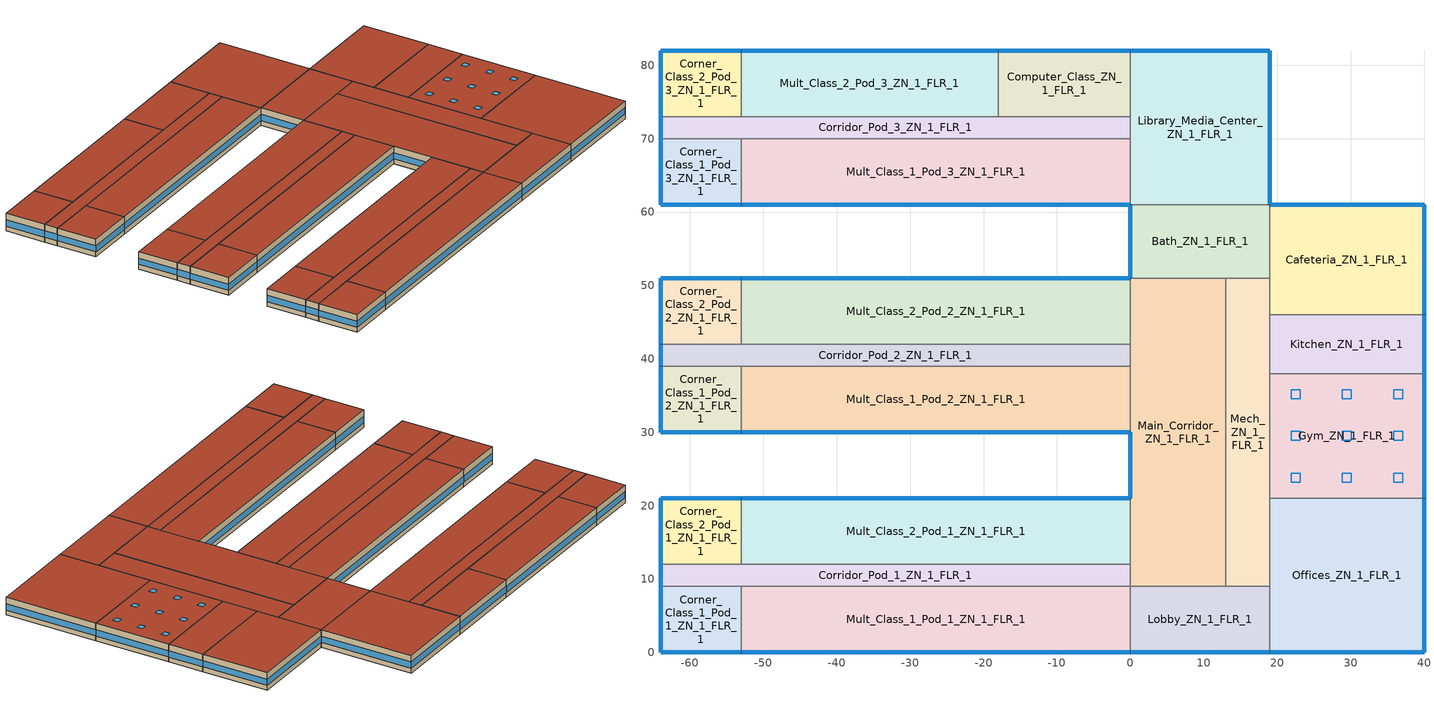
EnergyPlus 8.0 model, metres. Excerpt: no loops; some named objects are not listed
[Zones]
Corner_Class_1_Pod_1_ZN_1_FLR_1
 floor ground (ext_slab_6in_with_carpet): -64,9 -53,9 -53,0 -64,0 z0
 wall outside (nonres_ext_wall): -64,9 -64,0 -53,0 z0:4
 wall to Mult_Class_1_Pod_1_ZN_1_FLR_1 (int_wall): -53,0 -53,9 z0:4
 wall to Corridor_Pod_1_ZN_1_FLR_1 (int_wall): -53,9 -64,9 z0:4
 window (Window_U_0.52_SHGC_0.40): -63.95,0 -53.05,0 z1.1:2.51; -64,8.95 -64,0.05 z1.1:2.52
 roof outside (nonres_roof): -64,0 -53,0 -53,9 -64,9 z4
Mult_Class_1_Pod_1_ZN_1_FLR_1
 floor ground (ext_slab_6in_with_carpet): -53,9 0,9 0,0 -53,0 z0
 wall outside (nonres_ext_wall): -53,0 0,0 z0:4
 wall to Lobby_ZN_1_FLR_1 (int_wall): 0,0 0,9 z0:4
 wall to Corridor_Pod_1_ZN_1_FLR_1 (int_wall): 0,9 -53,9 z0:4
 window (Window_U_0.52_SHGC_0.40): -52.95,0 -0.05,0 z1.1:2.5
 roof outside (nonres_roof): -53,0 0,0 0,9 -53,9 z4
Corridor_Pod_1_ZN_1_FLR_1
 floor ground (ext_slab_6in_with_carpet): -64,12 0,12 0,9 -64,9 z0
 wall outside (nonres_ext_wall): -64,12 -64,9 z0:4
 wall to Main_Corridor_ZN_1_FLR_1 (int_wall): 0,9 0,12 z0:4
 wall to Mult_Class_2_Pod_1_ZN_1_FLR_1 (int_wall): 0,12 -53,12 z0:4
 wall to Corner_Class_2_Pod_1_ZN_1_FLR_1 (int_wall): -53,12 -64,12 z0:4
 window (Window_U_0.52_SHGC_0.40): -64,11.95 -64,9.05 z1.1:2.55
 roof outside (nonres_roof): -64,9 0,9 0,12 -64,12 z4
Corner_Class_2_Pod_1_ZN_1_FLR_1
 floor ground (ext_slab_6in_with_carpet): -64,21 -53,21 -53,12 -64,12 z0
 wall outside (nonres_ext_wall): -53,21 -64,21 -64,12 z0:4
 wall to Mult_Class_2_Pod_1_ZN_1_FLR_1 (int_wall): -53,12 -53,21 z0:4
 window (Window_U_0.52_SHGC_0.40): -53.05,21 -63.95,21 z1.1:2.51; -64,20.95 -64,12.05 z1.1:2.52
 roof outside (nonres_roof): -64,12 -53,12 -53,21 -64,21 z4
Mult_Class_2_Pod_1_ZN_1_FLR_1
 floor ground (ext_slab_6in_with_carpet): -53,21 0,21 0,12 -53,12 z0
 wall outside (nonres_ext_wall): 0,21 -53,21 z0:4
 wall to Main_Corridor_ZN_1_FLR_1 (int_wall): 0,12 0,21 z0:4
 window (Window_U_0.52_SHGC_0.40): -0.05,21 -52.95,21 z1.1:2.5
 roof outside (nonres_roof): -53,12 0,12 0,21 -53,21 z4
Corner_Class_1_Pod_2_ZN_1_FLR_1
 floor ground (ext_slab_6in_with_carpet): -64,39 -53,39 -53,30 -64,30 z0
 wall outside (nonres_ext_wall): -64,39 -64,30 -53,30 z0:4
 wall to Mult_Class_1_Pod_2_ZN_1_FLR_1 (int_wall): -53,30 -53,39 z0:4
 wall to Corridor_Pod_2_ZN_1_FLR_1 (int_wall): -53,39 -64,39 z0:4
 window (Window_U_0.52_SHGC_0.40): -63.95,30 -53.05,30 z1.1:2.51; -64,38.95 -64,30.05 z1.1:2.52
 roof outside (nonres_roof): -64,30 -53,30 -53,39 -64,39 z4
Mult_Class_1_Pod_2_ZN_1_FLR_1
 floor ground (ext_slab_6in_with_carpet): -53,39 0,39 0,30 -53,30 z0
 wall outside (nonres_ext_wall): -53,30 0,30 z0:4
 wall to Main_Corridor_ZN_1_FLR_1 (int_wall): 0,30 0,39 z0:4
 wall to Corridor_Pod_2_ZN_1_FLR_1 (int_wall): 0,39 -53,39 z0:4
 window (Window_U_0.52_SHGC_0.40): -52.95,30 -0.05,30 z1.1:2.5
 roof outside (nonres_roof): -53,30 0,30 0,39 -53,39 z4
Corridor_Pod_2_ZN_1_FLR_1
 floor ground (ext_slab_6in_with_carpet): -64,42 0,42 0,39 -64,39 z0
 wall outside (nonres_ext_wall): -64,42 -64,39 z0:4
 wall to Main_Corridor_ZN_1_FLR_1 (int_wall): 0,39 0,42 z0:4
 wall to Mult_Class_2_Pod_2_ZN_1_FLR_1 (int_wall): 0,42 -53,42 z0:4
 wall to Corner_Class_2_Pod_2_ZN_1_FLR_1 (int_wall): -53,42 -64,42 z0:4
 window (Window_U_0.52_SHGC_0.40): -64,41.95 -64,39.05 z1.1:2.55
 roof outside (nonres_roof): -64,39 0,39 0,42 -64,42 z4
Corner_Class_2_Pod_2_ZN_1_FLR_1
 floor ground (ext_slab_6in_with_carpet): -64,51 -53,51 -53,42 -64,42 z0
 wall outside (nonres_ext_wall): -53,51 -64,51 -64,42 z0:4
 wall to Mult_Class_2_Pod_2_ZN_1_FLR_1 (int_wall): -53,42 -53,51 z0:4
 window (Window_U_0.52_SHGC_0.40): -53.05,51 -63.95,51 z1.1:2.51; -64,50.95 -64,42.05 z1.1:2.52
 roof outside (nonres_roof): -64,42 -53,42 -53,51 -64,51 z4
Mult_Class_2_Pod_2_ZN_1_FLR_1
 floor ground (ext_slab_6in_with_carpet): -53,51 0,51 0,42 -53,42 z0
 wall outside (nonres_ext_wall): 0,51 -53,51 z0:4
 wall to Main_Corridor_ZN_1_FLR_1 (int_wall): 0,42 0,51 z0:4
 window (Window_U_0.52_SHGC_0.40): -0.05,51 -52.95,51 z1.1:2.5
 roof outside (nonres_roof): -53,42 0,42 0,51 -53,51 z4
Corner_Class_1_Pod_3_ZN_1_FLR_1
 floor ground (ext_slab_6in_with_carpet): -64,70 -53,70 -53,61 -64,61 z0
 wall outside (nonres_ext_wall): -64,70 -64,61 -53,61 z0:4
 wall to Mult_Class_1_Pod_3_ZN_1_FLR_1 (int_wall): -53,61 -53,70 z0:4
 wall to Corridor_Pod_3_ZN_1_FLR_1 (int_wall): -53,70 -64,70 z0:4
 window (Window_U_0.52_SHGC_0.40): -63.95,61 -53.05,61 z1.1:2.51; -64,69.95 -64,61.05 z1.1:2.52
 roof outside (nonres_roof): -64,61 -53,61 -53,70 -64,70 z4
Mult_Class_1_Pod_3_ZN_1_FLR_1
 floor ground (ext_slab_6in_with_carpet): -53,70 0,70 0,61 -53,61 z0
 wall outside (nonres_ext_wall): -53,61 0,61 z0:4
 wall to Library_Media_Center_ZN_1_FLR_1 (int_wall): 0,61 0,70 z0:4
 wall to Corridor_Pod_3_ZN_1_FLR_1 (int_wall): 0,70 -53,70 z0:4
 window (Window_U_0.52_SHGC_0.40): -52.95,61 -0.05,61 z1.1:2.5
 roof outside (nonres_roof): -53,61 0,61 0,70 -53,70 z4
Corridor_Pod_3_ZN_1_FLR_1
 floor ground (ext_slab_6in_with_carpet): -64,73 0,73 0,70 -64,70 z0
 wall outside (nonres_ext_wall): -64,73 -64,70 z0:4
 wall to Library_Media_Center_ZN_1_FLR_1 (int_wall): 0,70 0,73 z0:4
 wall to Computer_Class_ZN_1_FLR_1 (int_wall): 0,73 -18,73 z0:4
 wall to Mult_Class_2_Pod_3_ZN_1_FLR_1 (int_wall): -18,73 -53,73 z0:4
 wall to Corner_Class_2_Pod_3_ZN_1_FLR_1 (int_wall): -53,73 -64,73 z0:4
 window (Window_U_0.52_SHGC_0.40): -64,72.95 -64,70.05 z1.1:2.55
 roof outside (nonres_roof): -64,70 0,70 0,73 -64,73 z4
Corner_Class_2_Pod_3_ZN_1_FLR_1
 floor ground (ext_slab_6in_with_carpet): -64,82 -53,82 -53,73 -64,73 z0
 wall outside (nonres_ext_wall): -53,82 -64,82 -64,73 z0:4
 wall to Mult_Class_2_Pod_3_ZN_1_FLR_1 (int_wall): -53,73 -53,82 z0:4
 window (Window_U_0.52_SHGC_0.40): -53.05,82 -63.95,82 z1.1:2.51; -64,81.95 -64,73.05 z1.1:2.52
 roof outside (nonres_roof): -64,73 -53,73 -53,82 -64,82 z4
Mult_Class_2_Pod_3_ZN_1_FLR_1
 floor ground (ext_slab_6in_with_carpet): -53,82 -18,82 -18,73 -53,73 z0
 wall outside (nonres_ext_wall): -18,82 -53,82 z0:4
 wall to Computer_Class_ZN_1_FLR_1 (int_wall): -18,73 -18,82 z0:4
 window (Window_U_0.52_SHGC_0.40): -18.05,82 -52.95,82 z1.1:2.5
 roof outside (nonres_roof): -53,73 -18,73 -18,82 -53,82 z4
Computer_Class_ZN_1_FLR_1
 floor ground (ext_slab_6in_with_carpet): -18,82 0,82 0,73 -18,73 z0
 wall outside (nonres_ext_wall): 0,82 -18,82 z0:4
 wall to Library_Media_Center_ZN_1_FLR_1 (int_wall): 0,73 0,82 z0:4
 window (Window_U_0.52_SHGC_0.40): -0.05,82 -17.95,82 z1.1:2.51
 roof outside (nonres_roof): -18,73 0,73 0,82 -18,82 z4
Main_Corridor_ZN_1_FLR_1
 floor ground (ext_slab_6in_with_carpet): 0,51 13,51 13,9 0,9 z0
 wall outside (nonres_ext_wall): 0,30 0,21 z0:4
 wall to Lobby_ZN_1_FLR_1 (int_wall): 0,9 13,9 z0:4
 wall to Mech_ZN_1_FLR_1 (int_wall): 13,9 13,51 z0:4
 wall to Bath_ZN_1_FLR_1 (int_wall): 13,51 0,51 z0:4
 window (Window_U_0.52_SHGC_0.40): 0,29.95 0,21.05 z1.1:2.52
 roof outside (nonres_roof): 0,9 13,9 13,51 0,51 z4
Lobby_ZN_1_FLR_1
 floor ground (ext_slab_6in_with_carpet): 0,9 19,9 19,0 0,0 z0
 wall outside (nonres_ext_wall): 0,0 19,0 z0:4
 wall to Offices_ZN_1_FLR_1 (int_wall): 19,0 19,9 z0:4
 wall to Mech_ZN_1_FLR_1 (int_wall): 19,9 13,9 z0:4
 window (Window_U_0.52_SHGC_0.40): 0.05,0 18.95,0 z1.1:2.51
 roof outside (nonres_roof): 0,0 19,0 19,9 0,9 z4
Mech_ZN_1_FLR_1
 floor ground (ext_slab_6in_with_carpet): 13,51 19,51 19,9 13,9 z0
 wall to Offices_ZN_1_FLR_1 (int_wall): 19,9 19,21 z0:4
 wall to Gym_ZN_1_FLR_1 (int_wall): 19,21 19,38 z0:4
 wall to Kitchen_ZN_1_FLR_1 (int_wall): 19,38 19,46 z0:4
 wall to Cafeteria_ZN_1_FLR_1 (int_wall): 19,46 19,51 z0:4
 wall to Bath_ZN_1_FLR_1 (int_wall): 19,51 13,51 z0:4
 roof outside (nonres_roof): 13,9 19,9 19,51 13,51 z4
Bath_ZN_1_FLR_1
 floor ground (ext_slab_6in_with_carpet): 0,61 19,61 19,51 0,51 z0
 wall outside (nonres_ext_wall): 0,61 0,51 z0:4
 wall to Cafeteria_ZN_1_FLR_1 (int_wall): 19,51 19,61 z0:4
 wall to Library_Media_Center_ZN_1_FLR_1 (int_wall): 19,61 0,61 z0:4
 window (Window_U_0.52_SHGC_0.40): 0,60.95 0,51.05 z1.1:2.51
 roof outside (nonres_roof): 0,51 19,51 19,61 0,61 z4
Offices_ZN_1_FLR_1
 floor ground (ext_slab_6in_with_carpet): 19,21 40,21 40,0 19,0 z0
 wall outside (nonres_ext_wall): 19,0 40,0 40,21 z0:4
 wall to Gym_ZN_1_FLR_1 (int_wall): 40,21 19,21 z0:4
 window (Window_U_0.52_SHGC_0.40): 19.05,0 39.95,0 / 40,0.05 40,20.95 z1.1:2.51
 roof outside (nonres_roof): 19,0 40,0 40,21 19,21 z4
Gym_ZN_1_FLR_1
 floor ground (ext_slab_6in_with_carpet): 19,38 40,38 40,21 19,21 z0
 wall outside (nonres_ext_wall): 40,21 40,38 z0:4
 wall to Kitchen_ZN_1_FLR_1 (int_wall): 40,38 19,38 z0:4
 window (Window_U_0.52_SHGC_0.40): 40,21.05 40,37.95 z1.1:2.51
 roof outside (nonres_roof): 19,21 40,21 40,38 19,38 z4
 skylight (Window_U_1.17_SHGC_0.49): 21.89,23.22 23.11,23.22 23.11,24.44 21.89,24.44 z4; 28.89,23.22 30.11,23.22 30.11,24.44 28.89,24.44 z4; 35.89,23.22 37.11,23.22 37.11,24.44 35.89,24.44 z4; 21.89,28.89 23.11,28.89 23.11,30.11 21.89,30.11 z4; 28.89,28.89 30.11,28.89 30.11,30.11 28.89,30.11 z4; 35.89,28.89 37.11,28.89 37.11,30.11 35.89,30.11 z4; 21.89,34.56 23.11,34.56 23.11,35.78 21.89,35.78 z4; 28.89,34.56 30.11,34.56 30.11,35.78 28.89,35.78 z4; 35.89,34.56 37.11,34.56 37.11,35.78 35.89,35.78 z4
Kitchen_ZN_1_FLR_1
 floor ground (ext_slab_6in_with_carpet): 19,46 40,46 40,38 19,38 z0
 wall outside (nonres_ext_wall): 40,38 40,46 z0:4
 wall to Cafeteria_ZN_1_FLR_1 (int_wall): 40,46 19,46 z0:4
 window (Window_U_0.52_SHGC_0.40): 40,38.05 40,45.95 z1.1:2.52
 roof outside (nonres_roof): 19,38 40,38 40,46 19,46 z4
Cafeteria_ZN_1_FLR_1
 floor ground (ext_slab_6in_with_carpet): 19,61 40,61 40,46 19,46 z0
 wall outside (nonres_ext_wall): 40,46 40,61 19,61 z0:4
 window (Window_U_0.52_SHGC_0.40): 40,46.05 40,60.95 / 39.95,61 19.05,61 z1.1:2.51
 roof outside (nonres_roof): 19,46 40,46 40,61 19,61 z4
Library_Media_Center_ZN_1_FLR_1
 floor ground (ext_slab_6in_with_carpet): 0,82 19,82 19,61 0,61 z0
 wall outside (nonres_ext_wall): 19,61 19,82 0,82 z0:4
 window (Window_U_0.52_SHGC_0.40): 19,61.05 19,81.95 / 18.95,82 0.05,82 z1.1:2.51
 roof outside (nonres_roof): 0,61 19,61 19,82 0,82 z4
[Building]
Primary School: North Axis=0; Terrain=City; Loads Convergence Tolerance Value=0.04; Temperature Convergence Tolerance Value=0.2; Solar Distribution=FullInteriorAndExterior; Maximum Number of Warmup Days=25; Minimum Number of Warmup Days=6
[Site:Location]
Salem Mcnary Field_OR_USA Design_Conditions: Latitude=44.9; Longitude=-123; Time Zone=-8; Elevation=60
[SizingPeriod:DesignDay] Day of Month=21; DryBulb Temperature Range Modifier Type=DefaultMultipliers; Humidity Condition Type=Wetbulb; Barometric Pressure=100606; Wind Direction=0; Rain Indicator=No; Snow Indicator=No; Daylight Saving Time Indicator=No
Name | Month | Day Type | Maximum DryBulb Temperature | Daily DryBulb Temperature Range | Wetbulb or DewPoint at Maximum DryBulb | Wind Speed | Solar Model Indicator | Sky Clearness | ASHRAE Clear Sky Optical Depth for Beam Irradiance taub | ASHRAE Clear Sky Optical Depth for Diffuse Irradiance taud
Salem Mcnary Field Ann Htg 99.6% Condns DB | 12 | WinterDesignDay | -5.6 | 0 | -5.6 | 2.1 | ASHRAEClearSky | 0
Salem Mcnary Field Ann Clg .4% Condns DB=>MWB | 8 | SummerDesignDay | 33.3 | 15.4 | 19.4 | 4.3 | ASHRAETau |  | 0.355 | 2.578
[Site:GroundTemperature:BuildingSurface]
20.51, 20.51, 20.53, 20.57, 20.65, 22.9, 23.27, 23.36, 23.36, 21.07, 20.71, 20.6
[Site:WaterMainsTemperature]
Calculation Method=CORRELATION; Annual Average Outdoor Air Temperature=10.88; Maximum Difference In Monthly Average Outdoor Air Temperatures=13.46
[Material]
Name | Roughness | Thickness | Conductivity | Density | Specific Heat | Thermal Absorptance | Solar Absorptance | Visible Absorptance
Std Wood 6inch | MediumSmooth | 0.15 | 0.12 | 540 | 1210 | 0.9 | 0.7 | 0.7
F07 25mm stucco | Smooth | 0.0254 | 0.72 | 1856 | 840 | 0.9 | 0.7 | 0.7
F08 Metal surface | Smooth | 0.0008 | 45.28 | 7824 | 500
F13 Built-up roofing | Rough | 0.0095 | 0.16 | 1120 | 1460 | 0.9 | 0.77
G01 13mm gypsum board | Smooth | 0.0127 | 0.16 | 800 | 1090 | 0.9 | 0.7 | 0.5
G01 16mm gypsum board | MediumSmooth | 0.0159 | 0.16 | 800 | 1090
150mm Normalweight concrete floor | MediumRough | 0.1524 | 2.31 | 2322 | 832
[Material:NoMass] Thermal Absorptance=0.9; Solar Absorptance=0.7
Name | Roughness | Thermal Resistance | Visible Absorptance
CP02 CARPET PAD | VeryRough | 0.21648 | 0.8
Nonres_Roof_Insulation | MediumSmooth | 3.4722 | 0.7
Nonres_Exterior_Wall_Insulation | MediumSmooth | 2.368 | 0.7
[WindowMaterial:Glazing] Optical Data Type=SpectralAverage; Thickness=0.006; Infrared Transmittance at Normal Incidence=0; Front Side Infrared Hemispherical Emissivity=0.84; Conductivity=0.9
Name | Solar Transmittance at Normal Incidence | Front Side Solar Reflectance at Normal Incidence | Back Side Solar Reflectance at Normal Incidence | Visible Transmittance at Normal Incidence | Front Side Visible Reflectance at Normal Incidence | Back Side Visible Reflectance at Normal Incidence | Back Side Infrared Hemispherical Emissivity
CLEAR 6MM | 0.775 | 0.071 | 0.071 | 0.881 | 0.08 | 0.08 | 0.84
REF D CLEAR 6MM | 0.429 | 0.308 | 0.379 | 0.334 | 0.453 | 0.505 | 0.82
[WindowMaterial:Gas]
AIR 13MM: Gas Type=Air; Thickness=0.0127
[Construction]
InteriorFurnishings: Std Wood 6inch
int_wall: G01 13mm gypsum board, G01 13mm gypsum board
ext_slab_6in_with_carpet: 150mm Normalweight concrete floor, CP02 CARPET PAD
nonres_roof: F13 Built-up roofing, Nonres_Roof_Insulation, F08 Metal surface
nonres_ext_wall: F07 25mm stucco, G01 16mm gypsum board, Nonres_Exterior_Wall_Insulation, G01 16mm gypsum board
Window_U_0.52_SHGC_0.40: REF D CLEAR 6MM, AIR 13MM, CLEAR 6MM
Window_U_1.17_SHGC_0.49: REF D CLEAR 6MM
[Zone] Type=1; Multiplier=1; Ceiling Height=4; Floor Area=autocalculate; Part of Total Floor Area=Yes
Name | Volume
Corner_Class_1_Pod_1_ZN_1_FLR_1; Corner_Class_2_Pod_1_ZN_1_FLR_1; Corner_Class_1_Pod_2_ZN_1_FLR_1; Corner_Class_2_Pod_2_ZN_1_FLR_1; Corner_Class_1_Pod_3_ZN_1_FLR_1; Corner_Class_2_Pod_3_ZN_1_FLR_1 | 396
Mult_Class_1_Pod_1_ZN_1_FLR_1; Mult_Class_2_Pod_1_ZN_1_FLR_1; Mult_Class_1_Pod_2_ZN_1_FLR_1; Mult_Class_2_Pod_2_ZN_1_FLR_1; Mult_Class_1_Pod_3_ZN_1_FLR_1 | 1908
Corridor_Pod_1_ZN_1_FLR_1; Corridor_Pod_2_ZN_1_FLR_1; Corridor_Pod_3_ZN_1_FLR_1 | 768
Mult_Class_2_Pod_3_ZN_1_FLR_1; Cafeteria_ZN_1_FLR_1 | 1260
Computer_Class_ZN_1_FLR_1 | 648
Main_Corridor_ZN_1_FLR_1 | 2184
Lobby_ZN_1_FLR_1 | 684
Mech_ZN_1_FLR_1 | 1008
Bath_ZN_1_FLR_1 | 760
Offices_ZN_1_FLR_1 | 1764
Gym_ZN_1_FLR_1 | 1428
Kitchen_ZN_1_FLR_1 | 672
Library_Media_Center_ZN_1_FLR_1 | 1596
[InternalMass] Construction=InteriorFurnishings
Name | Zone | Surface Area
Corner_Class_1_Pod_1_ZN_1_FLR_1_InternalMass_1 | Corner_Class_1_Pod_1_ZN_1_FLR_1 | 198
Mult_Class_1_Pod_1_ZN_1_FLR_1_InternalMass_1 | Mult_Class_1_Pod_1_ZN_1_FLR_1 | 954
Corridor_Pod_1_ZN_1_FLR_1_InternalMass_1 | Corridor_Pod_1_ZN_1_FLR_1 | 384
Corner_Class_2_Pod_1_ZN_1_FLR_1_InternalMass_1 | Corner_Class_2_Pod_1_ZN_1_FLR_1 | 198
Mult_Class_2_Pod_1_ZN_1_FLR_1_InternalMass_1 | Mult_Class_2_Pod_1_ZN_1_FLR_1 | 954
Corner_Class_1_Pod_2_ZN_1_FLR_1_InternalMass_1 | Corner_Class_1_Pod_2_ZN_1_FLR_1 | 198
Mult_Class_1_Pod_2_ZN_1_FLR_1_InternalMass_1 | Mult_Class_1_Pod_2_ZN_1_FLR_1 | 954
Corridor_Pod_2_ZN_1_FLR_1_InternalMass_1 | Corridor_Pod_2_ZN_1_FLR_1 | 384
Corner_Class_2_Pod_2_ZN_1_FLR_1_InternalMass_1 | Corner_Class_2_Pod_2_ZN_1_FLR_1 | 198
Mult_Class_2_Pod_2_ZN_1_FLR_1_InternalMass_1 | Mult_Class_2_Pod_2_ZN_1_FLR_1 | 954
Corner_Class_1_Pod_3_ZN_1_FLR_1_InternalMass_1 | Corner_Class_1_Pod_3_ZN_1_FLR_1 | 198
Mult_Class_1_Pod_3_ZN_1_FLR_1_InternalMass_1 | Mult_Class_1_Pod_3_ZN_1_FLR_1 | 954
Corridor_Pod_3_ZN_1_FLR_1_InternalMass_1 | Corridor_Pod_3_ZN_1_FLR_1 | 384
Corner_Class_2_Pod_3_ZN_1_FLR_1_InternalMass_1 | Corner_Class_2_Pod_3_ZN_1_FLR_1 | 198
Mult_Class_2_Pod_3_ZN_1_FLR_1_InternalMass_1 | Mult_Class_2_Pod_3_ZN_1_FLR_1 | 630
Computer_Class_ZN_1_FLR_1_InternalMass_1 | Computer_Class_ZN_1_FLR_1 | 324
Main_Corridor_ZN_1_FLR_1_InternalMass_1 | Main_Corridor_ZN_1_FLR_1 | 1092
Lobby_ZN_1_FLR_1_InternalMass_1 | Lobby_ZN_1_FLR_1 | 342
Mech_ZN_1_FLR_1_InternalMass_1 | Mech_ZN_1_FLR_1 | 504
Bath_ZN_1_FLR_1_InternalMass_1 | Bath_ZN_1_FLR_1 | 380
Offices_ZN_1_FLR_1_InternalMass_1 | Offices_ZN_1_FLR_1 | 882
Gym_ZN_1_FLR_1_InternalMass_1 | Gym_ZN_1_FLR_1 | 714
Kitchen_ZN_1_FLR_1_InternalMass_1 | Kitchen_ZN_1_FLR_1 | 336
Cafeteria_ZN_1_FLR_1_InternalMass_1 | Cafeteria_ZN_1_FLR_1 | 630
Library_Media_Center_ZN_1_FLR_1_InternalMass_1 | Library_Media_Center_ZN_1_FLR_1 | 798
[People] Fraction Radiant=0.3; Sensible Heat Fraction=AUTOCALCULATE; Activity Level Schedule=ACTIVITY_SCH; Enable ASHRAE 55 Comfort Warnings=No; Mean Radiant Temperature Calculation Type=ZoneAveraged; Work Efficiency Schedule=WORK_EFF_SCH; Clothing Insulation Calculation Method=CLOTHING_SCH; Clothing Insulation Calculation Method Schedule=AIR_VELO_SCH; Clothing Insulation Schedule=FANGER
Name | Zone or ZoneList | Number of People Schedule | Number of People Calculation Method | Zone Floor Area per Person | Number of People
Corner_Class_1_Pod_1_ZN_1_FLR_1 | Corner_Class_1_Pod_1_ZN_1_FLR_1 | BLDG_OCC_SCH | Area/Person | 3.716
Mult_Class_1_Pod_1_ZN_1_FLR_1 | Mult_Class_1_Pod_1_ZN_1_FLR_1 | BLDG_OCC_SCH | Area/Person | 3.716
Corridor_Pod_1_ZN_1_FLR_1 | Corridor_Pod_1_ZN_1_FLR_1 | BLDG_OCC_SCH | People |  | 0
Corner_Class_2_Pod_1_ZN_1_FLR_1 | Corner_Class_2_Pod_1_ZN_1_FLR_1 | BLDG_OCC_SCH | Area/Person | 3.716
Mult_Class_2_Pod_1_ZN_1_FLR_1 | Mult_Class_2_Pod_1_ZN_1_FLR_1 | BLDG_OCC_SCH | Area/Person | 3.716
Corner_Class_1_Pod_2_ZN_1_FLR_1 | Corner_Class_1_Pod_2_ZN_1_FLR_1 | BLDG_OCC_SCH | Area/Person | 3.716
Mult_Class_1_Pod_2_ZN_1_FLR_1 | Mult_Class_1_Pod_2_ZN_1_FLR_1 | BLDG_OCC_SCH | Area/Person | 3.716
Corridor_Pod_2_ZN_1_FLR_1 | Corridor_Pod_2_ZN_1_FLR_1 | BLDG_OCC_SCH | People |  | 0
Corner_Class_2_Pod_2_ZN_1_FLR_1 | Corner_Class_2_Pod_2_ZN_1_FLR_1 | BLDG_OCC_SCH | Area/Person | 3.716
Mult_Class_2_Pod_2_ZN_1_FLR_1 | Mult_Class_2_Pod_2_ZN_1_FLR_1 | BLDG_OCC_SCH | Area/Person | 3.716
Corner_Class_1_Pod_3_ZN_1_FLR_1 | Corner_Class_1_Pod_3_ZN_1_FLR_1 | BLDG_OCC_SCH | Area/Person | 3.716
Mult_Class_1_Pod_3_ZN_1_FLR_1 | Mult_Class_1_Pod_3_ZN_1_FLR_1 | BLDG_OCC_SCH | Area/Person | 3.716
Corridor_Pod_3_ZN_1_FLR_1 | Corridor_Pod_3_ZN_1_FLR_1 | BLDG_OCC_SCH | People |  | 0
Corner_Class_2_Pod_3_ZN_1_FLR_1 | Corner_Class_2_Pod_3_ZN_1_FLR_1 | BLDG_OCC_SCH | Area/Person | 3.716
Mult_Class_2_Pod_3_ZN_1_FLR_1 | Mult_Class_2_Pod_3_ZN_1_FLR_1 | BLDG_OCC_SCH | Area/Person | 3.716
Computer_Class_ZN_1_FLR_1 | Computer_Class_ZN_1_FLR_1 | BLDG_OCC_SCH_Extend | Area/Person | 3.716
Mech_ZN_1_FLR_1 | Mech_ZN_1_FLR_1 | BLDG_OCC_SCH | People |  | 0
Bath_ZN_1_FLR_1 | Bath_ZN_1_FLR_1 | BLDG_OCC_SCH | People |  | 0
Offices_ZN_1_FLR_1 | Offices_ZN_1_FLR_1 | BLDG_OCC_SCH_Offices | Area/Person | 18.579
Gym_ZN_1_FLR_1 | Gym_ZN_1_FLR_1 | BLDG_OCC_SCH_Gym | Area/Person | 3.096
Kitchen_ZN_1_FLR_1 | Kitchen_ZN_1_FLR_1 | BLDG_OCC_SCH | People |  | 27
Cafeteria_ZN_1_FLR_1 | Cafeteria_ZN_1_FLR_1 | BLDG_OCC_SCH_Cafeteria | Area/Person | 0.929
Library_Media_Center_ZN_1_FLR_1 | Library_Media_Center_ZN_1_FLR_1 | BLDG_OCC_SCH | Area/Person | 9.289
[Lights] Design Level Calculation Method=Watts/Area; Return Air Fraction=0; Fraction Radiant=0.37; Fraction Visible=0.2; Fraction Replaceable=1; EndUse Subcategory=General; Return Air Fraction Calculated from Plenum Temperature=No
Name | Zone or ZoneList | Schedule | Watts per Zone Floor Area
Corner_Class_1_Pod_1_ZN_1_FLR_1_Lights | Corner_Class_1_Pod_1_ZN_1_FLR_1 | BLDG_LIGHT_CLASSROOM_SCH | 15.0695
Mult_Class_1_Pod_1_ZN_1_FLR_1_Lights | Mult_Class_1_Pod_1_ZN_1_FLR_1 | BLDG_LIGHT_CLASSROOM_SCH | 15.0695
Corridor_Pod_1_ZN_1_FLR_1_Lights | Corridor_Pod_1_ZN_1_FLR_1 | BLDG_LIGHT_CORRIDOR_SCH | 5.38196
Corner_Class_2_Pod_1_ZN_1_FLR_1_Lights | Corner_Class_2_Pod_1_ZN_1_FLR_1 | BLDG_LIGHT_CLASSROOM_SCH | 15.0695
Mult_Class_2_Pod_1_ZN_1_FLR_1_Lights | Mult_Class_2_Pod_1_ZN_1_FLR_1 | BLDG_LIGHT_CLASSROOM_SCH | 15.0695
Corner_Class_1_Pod_2_ZN_1_FLR_1_Lights | Corner_Class_1_Pod_2_ZN_1_FLR_1 | BLDG_LIGHT_CLASSROOM_SCH | 15.0695
Mult_Class_1_Pod_2_ZN_1_FLR_1_Lights | Mult_Class_1_Pod_2_ZN_1_FLR_1 | BLDG_LIGHT_CLASSROOM_SCH | 15.0695
Corridor_Pod_2_ZN_1_FLR_1_Lights | Corridor_Pod_2_ZN_1_FLR_1 | BLDG_LIGHT_CORRIDOR_SCH | 5.38196
Corner_Class_2_Pod_2_ZN_1_FLR_1_Lights | Corner_Class_2_Pod_2_ZN_1_FLR_1 | BLDG_LIGHT_CLASSROOM_SCH | 15.0695
Mult_Class_2_Pod_2_ZN_1_FLR_1_Lights | Mult_Class_2_Pod_2_ZN_1_FLR_1 | BLDG_LIGHT_CLASSROOM_SCH | 15.0695
Corner_Class_1_Pod_3_ZN_1_FLR_1_Lights | Corner_Class_1_Pod_3_ZN_1_FLR_1 | BLDG_LIGHT_CLASSROOM_SCH | 15.0695
Mult_Class_1_Pod_3_ZN_1_FLR_1_Lights | Mult_Class_1_Pod_3_ZN_1_FLR_1 | BLDG_LIGHT_CLASSROOM_SCH | 15.0695
Corridor_Pod_3_ZN_1_FLR_1_Lights | Corridor_Pod_3_ZN_1_FLR_1 | BLDG_LIGHT_CORRIDOR_SCH | 5.38196
Corner_Class_2_Pod_3_ZN_1_FLR_1_Lights | Corner_Class_2_Pod_3_ZN_1_FLR_1 | BLDG_LIGHT_CLASSROOM_SCH | 15.0695
Mult_Class_2_Pod_3_ZN_1_FLR_1_Lights | Mult_Class_2_Pod_3_ZN_1_FLR_1 | BLDG_LIGHT_CLASSROOM_SCH | 15.0695
Computer_Class_ZN_1_FLR_1_Lights | Computer_Class_ZN_1_FLR_1 | BLDG_LIGHT_SCH | 15.0695
Main_Corridor_ZN_1_FLR_1_Lights | Main_Corridor_ZN_1_FLR_1 | BLDG_LIGHT_CORRIDOR_SCH | 5.38196
Lobby_ZN_1_FLR_1_Lights | Lobby_ZN_1_FLR_1 | BLDG_LIGHT_LOBBYFLR1_SCH | 13.9931
Mech_ZN_1_FLR_1_Lights | Mech_ZN_1_FLR_1 | BLDG_LIGHT_SCH | 16.1459
Bath_ZN_1_FLR_1_Lights | Bath_ZN_1_FLR_1 | BLDG_LIGHT_BATH_SCH | 9.68752
Offices_ZN_1_FLR_1_Lights | Offices_ZN_1_FLR_1 | BLDG_LIGHT_OFFICE_SCH | 11.8403
Gym_ZN_1_FLR_1_Lights | Gym_ZN_1_FLR_1 | BLDG_LIGHT_GYM_SCH | 15.0695
Kitchen_ZN_1_FLR_1_Lights | Kitchen_ZN_1_FLR_1 | BLDG_LIGHT_SCH | 12.9167
Cafeteria_ZN_1_FLR_1_Lights | Cafeteria_ZN_1_FLR_1 | BLDG_LIGHT_SCH | 9.68752
Library_Media_Center_ZN_1_FLR_1_Lights | Library_Media_Center_ZN_1_FLR_1 | BLDG_LIGHT_LIBRARY_SCH | 13.9931
[ElectricEquipment] Design Level Calculation Method=EquipmentLevel
Name | Zone or ZoneList | Schedule | Design Level | Fraction Latent | Fraction Radiant | Fraction Lost | EndUse Subcategory
Corner_Class_1_Pod_1_ZN_1_FLR_1_PlugMisc_Equip | Corner_Class_1_Pod_1_ZN_1_FLR_1 | BLDG_EQUIP_SCH | 1485 | 0 | 0.5 | 0 | General
Mult_Class_1_Pod_1_ZN_1_FLR_1_PlugMisc_Equip | Mult_Class_1_Pod_1_ZN_1_FLR_1 | BLDG_EQUIP_SCH | 7155 | 0 | 0.5 | 0 | General
Corridor_Pod_1_ZN_1_FLR_1_PlugMisc_Equip | Corridor_Pod_1_ZN_1_FLR_1 | BLDG_EQUIP_SCH | 768 | 0 | 0.5 | 0 | General
Corner_Class_2_Pod_1_ZN_1_FLR_1_PlugMisc_Equip | Corner_Class_2_Pod_1_ZN_1_FLR_1 | BLDG_EQUIP_SCH | 1485 | 0 | 0.5 | 0 | General
Mult_Class_2_Pod_1_ZN_1_FLR_1_PlugMisc_Equip | Mult_Class_2_Pod_1_ZN_1_FLR_1 | BLDG_EQUIP_SCH | 7155 | 0 | 0.5 | 0 | General
Corner_Class_1_Pod_2_ZN_1_FLR_1_PlugMisc_Equip | Corner_Class_1_Pod_2_ZN_1_FLR_1 | BLDG_EQUIP_SCH | 1485 | 0 | 0.5 | 0 | General
Mult_Class_1_Pod_2_ZN_1_FLR_1_PlugMisc_Equip | Mult_Class_1_Pod_2_ZN_1_FLR_1 | BLDG_EQUIP_SCH | 7155 | 0 | 0.5 | 0 | General
Corridor_Pod_2_ZN_1_FLR_1_PlugMisc_Equip | Corridor_Pod_2_ZN_1_FLR_1 | BLDG_EQUIP_SCH | 768 | 0 | 0.5 | 0 | General
Corner_Class_2_Pod_2_ZN_1_FLR_1_PlugMisc_Equip | Corner_Class_2_Pod_2_ZN_1_FLR_1 | BLDG_EQUIP_SCH | 1485 | 0 | 0.5 | 0 | General
Mult_Class_2_Pod_2_ZN_1_FLR_1_PlugMisc_Equip | Mult_Class_2_Pod_2_ZN_1_FLR_1 | BLDG_EQUIP_SCH | 7155 | 0 | 0.5 | 0 | General
Corner_Class_1_Pod_3_ZN_1_FLR_1_PlugMisc_Equip | Corner_Class_1_Pod_3_ZN_1_FLR_1 | BLDG_EQUIP_SCH | 1485 | 0 | 0.5 | 0 | General
Mult_Class_1_Pod_3_ZN_1_FLR_1_PlugMisc_Equip | Mult_Class_1_Pod_3_ZN_1_FLR_1 | BLDG_EQUIP_SCH | 7155 | 0 | 0.5 | 0 | General
Corridor_Pod_3_ZN_1_FLR_1_PlugMisc_Equip | Corridor_Pod_3_ZN_1_FLR_1 | BLDG_EQUIP_SCH | 768 | 0 | 0.5 | 0 | General
Corner_Class_2_Pod_3_ZN_1_FLR_1_PlugMisc_Equip | Corner_Class_2_Pod_3_ZN_1_FLR_1 | BLDG_EQUIP_SCH | 1485 | 0 | 0.5 | 0 | General
Mult_Class_2_Pod_3_ZN_1_FLR_1_PlugMisc_Equip | Mult_Class_2_Pod_3_ZN_1_FLR_1 | BLDG_EQUIP_SCH | 4725 | 0 | 0.5 | 0 | General
Computer_Class_ZN_1_FLR_1_PlugMisc_Equip | Computer_Class_ZN_1_FLR_1 | BLDG_EQUIP_SCH | 3240 | 0 | 0.5 | 0 | General
Main_Corridor_ZN_1_FLR_1_PlugMisc_Equip | Main_Corridor_ZN_1_FLR_1 | BLDG_EQUIP_SCH | 2184 | 0 | 0.5 | 0 | General
Lobby_ZN_1_FLR_1_PlugMisc_Equip | Lobby_ZN_1_FLR_1 | BLDG_EQUIP_SCH | 684 | 0 | 0.5 | 0 | General
Mech_ZN_1_FLR_1_PlugMisc_Equip | Mech_ZN_1_FLR_1 | BLDG_EQUIP_SCH | 2520 | 0 | 0.5 | 0 | General
Bath_ZN_1_FLR_1_PlugMisc_Equip | Bath_ZN_1_FLR_1 | BLDG_EQUIP_SCH | 760 | 0 | 0.5 | 0 | General
Offices_ZN_1_FLR_1_PlugMisc_Equip | Offices_ZN_1_FLR_1 | BLDG_EQUIP_SCH | 4762.8 | 0 | 0.5 | 0 | General
Gym_ZN_1_FLR_1_PlugMisc_Equip | Gym_ZN_1_FLR_1 | BLDG_EQUIP_SCH | 1785 | 0 | 0.5 | 0 | General
Kitchen_ZN_1_FLR_1_MiscElec_Equip | Kitchen_ZN_1_FLR_1 | KITCHEN_ELEC_EQUIP_SCH | 31995.6 | 0.25 | 0.3 | 0.2 | MiscElec
Kitchen_ZN_1_FLR_1_Reach-in-Freezer | Kitchen_ZN_1_FLR_1 | Always_on | 1031.83 | 0 | 0.25 | 0 | Refrigeration
Kitchen_ZN_1_FLR_1_Reach-in-Refrigerator | Kitchen_ZN_1_FLR_1 | Always_on | 851.667 | 0 | 0.25 | 0 | Refrigeration
Cafeteria_ZN_1_FLR_1_PlugMisc_Equip | Cafeteria_ZN_1_FLR_1 | KITCHEN_ELEC_EQUIP_SCH | 7997.85 | 0 | 0.5 | 0 | General
Library_Media_Center_ZN_1_FLR_1_PlugMisc_Equip | Library_Media_Center_ZN_1_FLR_1 | BLDG_EQUIP_SCH | 5985 | 0 | 0.5 | 0 | General
[GasEquipment]
Kitchen_ZN_1_FLR_1_MiscGas_Equip: Zone or ZoneList=Kitchen_ZN_1_FLR_1; Schedule=KITCHEN_GAS_EQUIP_SCH; Design Level Calculation Method=EquipmentLevel; Design Level=240424.8; Fraction Latent=0.1; Fraction Radiant=0.2; Fraction Lost=0.7; EndUse Subcategory=MiscGas
[ZoneInfiltration:DesignFlowRate] Temperature Term Coefficient=0; Velocity Squared Term Coefficient=0
Name | Zone or ZoneList | Schedule | Design Flow Rate Calculation Method | Flow per Exterior Surface Area | Constant Term Coefficient | Velocity Term Coefficient | Design Flow Rate
Corner_Class_1_Pod_1_ZN_1_FLR_1_Infiltration | Corner_Class_1_Pod_1_ZN_1_FLR_1 | INFIL_SCH_PNNL | Flow/ExteriorArea | 0.000457785 | 0 | 0.224
Mult_Class_1_Pod_1_ZN_1_FLR_1_Infiltration | Mult_Class_1_Pod_1_ZN_1_FLR_1 | INFIL_SCH_PNNL | Flow/ExteriorArea | 0.000315431 | 0 | 0.224
Corridor_Pod_1_ZN_1_FLR_1_Infiltration | Corridor_Pod_1_ZN_1_FLR_1 | INFIL_SCH_PNNL | Flow/ExteriorArea | 6.04236e-05 | 0 | 0.224
Corner_Class_2_Pod_1_ZN_1_FLR_1_Infiltration | Corner_Class_2_Pod_1_ZN_1_FLR_1 | INFIL_SCH_PNNL | Flow/ExteriorArea | 0.000457785 | 0 | 0.224
Mult_Class_2_Pod_1_ZN_1_FLR_1_Infiltration | Mult_Class_2_Pod_1_ZN_1_FLR_1 | INFIL_SCH_PNNL | Flow/ExteriorArea | 0.000315431 | 0 | 0.224
Corner_Class_1_Pod_2_ZN_1_FLR_1_Infiltration | Corner_Class_1_Pod_2_ZN_1_FLR_1 | INFIL_SCH_PNNL | Flow/ExteriorArea | 0.000457785 | 0 | 0.224
Mult_Class_1_Pod_2_ZN_1_FLR_1_Infiltration | Mult_Class_1_Pod_2_ZN_1_FLR_1 | INFIL_SCH_PNNL | Flow/ExteriorArea | 0.000315431 | 0 | 0.224
Corridor_Pod_2_ZN_1_FLR_1_Infiltration | Corridor_Pod_2_ZN_1_FLR_1 | INFIL_SCH_PNNL | Flow/ExteriorArea | 6.04236e-05 | 0 | 0.224
Corner_Class_2_Pod_2_ZN_1_FLR_1_Infiltration | Corner_Class_2_Pod_2_ZN_1_FLR_1 | INFIL_SCH_PNNL | Flow/ExteriorArea | 0.000457785 | 0 | 0.224
Mult_Class_2_Pod_2_ZN_1_FLR_1_Infiltration | Mult_Class_2_Pod_2_ZN_1_FLR_1 | INFIL_SCH_PNNL | Flow/ExteriorArea | 0.000315431 | 0 | 0.224
Corner_Class_1_Pod_3_ZN_1_FLR_1_Infiltration | Corner_Class_1_Pod_3_ZN_1_FLR_1 | INFIL_SCH_PNNL | Flow/ExteriorArea | 0.000457785 | 0 | 0.224
Mult_Class_1_Pod_3_ZN_1_FLR_1_Infiltration | Mult_Class_1_Pod_3_ZN_1_FLR_1 | INFIL_SCH_PNNL | Flow/ExteriorArea | 0.000315431 | 0 | 0.224
Corridor_Pod_3_ZN_1_FLR_1_Infiltration | Corridor_Pod_3_ZN_1_FLR_1 | INFIL_SCH_PNNL | Flow/ExteriorArea | 6.04236e-05 | 0 | 0.224
Corner_Class_2_Pod_3_ZN_1_FLR_1_Infiltration | Corner_Class_2_Pod_3_ZN_1_FLR_1 | INFIL_SCH_PNNL | Flow/ExteriorArea | 0.000457785 | 0 | 0.224
Mult_Class_2_Pod_3_ZN_1_FLR_1_Infiltration | Mult_Class_2_Pod_3_ZN_1_FLR_1 | INFIL_SCH_PNNL | Flow/ExteriorArea | 0.000315431 | 0 | 0.224
Computer_Class_ZN_1_FLR_1_Infiltration | Computer_Class_ZN_1_FLR_1 | INFIL_SCH_PNNL | Flow/ExteriorArea | 0.000315431 | 0 | 0.224
Main_Corridor_ZN_1_FLR_1_Infiltration | Main_Corridor_ZN_1_FLR_1 | INFIL_SCH_PNNL | Flow/ExteriorArea | 6.34959e-05 | 0 | 0.224
Lobby_ZN_1_FLR_1_Infiltration | Lobby_ZN_1_FLR_1 | INFIL_SCH_PNNL | Flow/ExteriorArea | 0.000315431 | 0 | 0.224
Lobby_ZN_1_FLR_1_Door_Infiltration | Lobby_ZN_1_FLR_1 | INFIL_Door_Opening_SCH | Flow/Zone |  | 1 | 0 | 3.03132
Mech_ZN_1_FLR_1_Infiltration | Mech_ZN_1_FLR_1 | INFIL_SCH_PNNL | Flow/ExteriorArea | 0 | 0 | 0.224
Bath_ZN_1_FLR_1_Infiltration | Bath_ZN_1_FLR_1 | INFIL_SCH_PNNL | Flow/ExteriorArea | 0.000178198 | 0 | 0.224
Offices_ZN_1_FLR_1_Infiltration | Offices_ZN_1_FLR_1 | INFIL_SCH_PNNL | Flow/ExteriorArea | 0.000282659 | 0 | 0.224
Gym_ZN_1_FLR_1_Infiltration | Gym_ZN_1_FLR_1 | INFIL_SCH_PNNL | Flow/ExteriorArea | 0.00016386 | 0 | 0.224
Kitchen_ZN_1_FLR_1_Infiltration | Kitchen_ZN_1_FLR_1 | INFIL_SCH_PNNL | Flow/ExteriorArea | 0.00016386 | 0 | 0.224
Cafeteria_ZN_1_FLR_1_Infiltration | Cafeteria_ZN_1_FLR_1 | INFIL_SCH_PNNL | Flow/ExteriorArea | 0.000321576 | 0 | 0.224
Library_Media_Center_ZN_1_FLR_1_Infiltration | Library_Media_Center_ZN_1_FLR_1 | INFIL_SCH_PNNL | Flow/ExteriorArea | 0.000292901 | 0 | 0.224
[Exterior:Lights]
Exterior_Lights: Schedule=Exterior_Lgt_ALWAYS_ON; Design Level=5406; Control Option=AstronomicalClock; EndUse Subcategory=General
[EnergyManagementSystem:Sensor]
Name | OutputVariable or OutputMeter | OutputVariable or OutputMeter Index Key
Facility_Int_LTG | InteriorLights:Electricity
OAT_F | Site Outdoor Air Drybulb Temperature
OAwb_F | Site Outdoor Air Wetbulb Temperature | *
PSZ2_5_OASch; PSZ2_7_OASch | Schedule Value | MinOA_Sched
PSZ2_5_DAT_Rqd | System Node Setpoint Temperature | PSZ-AC_2:5 Supply Equipment Outlet Node
PSZ1_6_OASch | Schedule Value | Kitchen_Exhaust_SCH
PSZ1_6_DAT_Rqd | System Node Setpoint Temperature | PSZ-AC_1:6 Supply Equipment Outlet Node
PSZ2_7_DAT_Rqd | System Node Setpoint Temperature | PSZ-AC_2:7 Supply Equipment Outlet Node
CLGSETP_SCH_YES_OPTIMUM_ORIGINAL_SENSOR | Schedule Value | CLGSETP_SCH_Yes_Optimum_Original
HTGSETP_SCH_YES_OPTIMUM_ORIGINAL_SENSOR | Schedule Value | HTGSETP_SCH_Yes_Optimum_Original
[EnergyManagementSystem:Actuator]
Name | Actuated Component Unique | Actuated Component Type | Actuated Component Control Type
PSZ2_5_Timestep_Econ_Eff | PSZ2_5_Timestep_Econ_Eff_SCH | Schedule:Constant | Schedule Value
PSZ1_6_Timestep_Econ_Eff | PSZ1_6_Timestep_Econ_Eff_SCH | Schedule:Constant | Schedule Value
PSZ2_7_Timestep_Econ_Eff | PSZ2_7_Timestep_Econ_Eff_SCH | Schedule:Constant | Schedule Value
CLGSETP_SCH_VAV_POD_1_Actuator | CLGSETP_SCH_VAV_POD_1 | Schedule:Compact | Schedule Value
CLGSETP_SCH_VAV_POD_2_Actuator | CLGSETP_SCH_VAV_POD_2 | Schedule:Compact | Schedule Value
CLGSETP_SCH_VAV_POD_3_Actuator | CLGSETP_SCH_VAV_POD_3 | Schedule:Compact | Schedule Value
CLGSETP_SCH_VAV_OTHER_Actuator | CLGSETP_SCH_VAV_OTHER | Schedule:Compact | Schedule Value
HTGSETP_SCH_VAV_POD_1_Actuator | HTGSETP_SCH_VAV_POD_1 | Schedule:Compact | Schedule Value
HTGSETP_SCH_VAV_POD_2_Actuator | HTGSETP_SCH_VAV_POD_2 | Schedule:Compact | Schedule Value
HTGSETP_SCH_VAV_POD_3_Actuator | HTGSETP_SCH_VAV_POD_3 | Schedule:Compact | Schedule Value
HTGSETP_SCH_VAV_OTHER_Actuator | HTGSETP_SCH_VAV_OTHER | Schedule:Compact | Schedule Value
BoilerCurve | HEATSYS1 BOILER EFFICIENCY CURVE | Curve | Curve Result
[EnergyManagementSystem:ProgramCallingManager]
Transformer_Load_Prog_Manager: AfterPredictorAfterHVACManagers; Transformer_Load_Prog
PSZ2_5_Set_Number_of_Stages_CallingManager: BeginNewEnvironment; PSZ2_5_Set_Number_of_Stages
PSZ2_5_ECO_Manager: InsideHVACSystemIterationLoop; PSZ2_5_Economizer_CTRL_Prog
PSZ2_5_Fan_Parameter_manager: BeginNewEnvironment; PSZ2_5_Set_Fan_Par
PSZ2_5_Fan_Main_Manager: BeginTimestepBeforePredictor; PSZ2_5_Fan_Control
PSZ1_6_Set_Number_of_Stages_CallingManager: BeginNewEnvironment; PSZ1_6_Set_Number_of_Stages
PSZ1_6_ECO_Manager: InsideHVACSystemIterationLoop; PSZ1_6_Economizer_CTRL_Prog
PSZ1_6_Fan_Parameter_manager: BeginNewEnvironment; PSZ1_6_Set_Fan_Par
PSZ1_6_Fan_Main_Manager: BeginTimestepBeforePredictor; PSZ1_6_Fan_Control
PSZ2_7_Set_Number_of_Stages_CallingManager: BeginNewEnvironment; PSZ2_7_Set_Number_of_Stages
PSZ2_7_ECO_Manager: InsideHVACSystemIterationLoop; PSZ2_7_Economizer_CTRL_Prog
PSZ2_7_Fan_Parameter_manager: BeginNewEnvironment; PSZ2_7_Set_Fan_Par
PSZ2_7_Fan_Main_Manager: BeginTimestepBeforePredictor; PSZ2_7_Fan_Control
VAV_POD_1_OPTIMUM_START_DETERMINATION_EMS_Program Manager: BeginTimestepBeforePredictor; VAV_POD_1_OPTIMUM_START_DETERMINATION_EMS_Program
VAV_POD_2_OPTIMUM_START_DETERMINATION_EMS_Program Manager: BeginTimestepBeforePredictor; VAV_POD_2_OPTIMUM_START_DETERMINATION_EMS_Program
VAV_POD_3_OPTIMUM_START_DETERMINATION_EMS_Program Manager: BeginTimestepBeforePredictor; VAV_POD_3_OPTIMUM_START_DETERMINATION_EMS_Program
VAV_OTHER_OPTIMUM_START_DETERMINATION_EMS_Program Manager: BeginTimestepBeforePredictor; VAV_OTHER_OPTIMUM_START_DETERMINATION_EMS_Program
BoilerParManager: BeginNewEnvironment; SetBoilerPar
BoilerCurveManager: InsideHVACSystemIterationLoop; SetBoilerCurve
[EnergyManagementSystem:Program]
Transformer_Load_Prog: SET Wired_LTG = Facility_Int_LTG*0.0119
PSZ2_5_Set_Fan_Par: IF PSZ2_5_Number_of_Stages == 1; Return; ENDIF; SET PSZ2_5_FanPwrExponent = 2.2; SET PSZ2_5_OAFrac = PSZ2_5_OAFlowMass/PSZ2_5_DesignFlowMass; IF  PSZ2_5_OAFrac < 0.66; SET PSZ2_5_VenSpeed = 0.66; SET PSZ2_5_Stage1Speed = 0.66; ELSE; SET PSZ2_5_VenSpeed = PSZ2_5_OAFrac; SET PSZ2_5_Stage1Speed = PSZ2_5_OAFrac; ENDIF; SET PSZ2_5_Stage2Speed = 1.0; SET PSZ2_5_HeatSpeed = 1.0
PSZ2_5_Set_Number_of_Stages: SET PSZ2_5_Number_of_Stages =  1
PSZ1_6_Set_Fan_Par: IF PSZ1_6_Number_of_Stages == 1; Return; ENDIF; SET PSZ1_6_FanPwrExponent = 2.2; SET PSZ1_6_OAFrac = PSZ1_6_OAFlowMass/PSZ1_6_DesignFlowMass; IF  PSZ1_6_OAFrac < 0.66; SET PSZ1_6_VenSpeed = 0.66; SET PSZ1_6_Stage1Speed = 0.66; ELSE; SET PSZ1_6_VenSpeed = PSZ1_6_OAFrac; SET PSZ1_6_Stage1Speed = PSZ1_6_OAFrac; ENDIF; SET PSZ1_6_Stage2Speed = 1.0; SET PSZ1_6_HeatSpeed = 1.0
PSZ1_6_Set_Number_of_Stages: SET PSZ1_6_Number_of_Stages =  1
PSZ2_7_Set_Fan_Par: IF PSZ2_7_Number_of_Stages == 1; Return; ENDIF; SET PSZ2_7_FanPwrExponent = 2.2; SET PSZ2_7_OAFrac = PSZ2_7_OAFlowMass/PSZ2_7_DesignFlowMass; IF  PSZ2_7_OAFrac < 0.66; SET PSZ2_7_VenSpeed = 0.66; SET PSZ2_7_Stage1Speed = 0.66; ELSE; SET PSZ2_7_VenSpeed = PSZ2_7_OAFrac; SET PSZ2_7_Stage1Speed = PSZ2_7_OAFrac; ENDIF; SET PSZ2_7_Stage2Speed = 1.0; SET PSZ2_7_HeatSpeed = 1.0
PSZ2_7_Set_Number_of_Stages: SET PSZ2_7_Number_of_Stages =  1
[Schedule:Compact]
BLDG_LIGHT_BATH_SCH; BLDG_LIGHT_CLASSROOM_SCH; BLDG_LIGHT_CORRIDOR_SCH; BLDG_LIGHT_GYM_SCH; BLDG_LIGHT_LIBRARY_SCH; BLDG_LIGHT_LOBBYFLR1_SCH; BLDG_LIGHT_OFFICE_SCH; BLDG_LIGHT_SCH: Through: 6/30, For: Weekdays, Until: 7:00, 0.1773, Until: 21:00, 0.9, Until: 24:00, 0.1773, For: SummerDesignDay, Until: 24:00, 1, For: WinterDesignDay, Until: 24:00, 0, For: WeekEnds Holidays AllOtherDays, Until: 24:00, 0.1773, Through: 9/1, For: Weekdays, Until: 8:00, 0.1773, Until: 20:00, 0.5, Until: 24:00, 0.1773, For: SummerDesignDay, Until: 24:00, 1, For: WinterDesignDay, Until: 24:00, 0, For: WeekEnds Holidays AllOtherDays, Until: 24:00, 0.1773, Through: 12/31, For: Weekdays, Until: 7:00, 0.1773, Until: 21:00, 0.9, Until: 24:00, 0.1773, For: SummerDesignDay, Until: 24:00, 1, For: WinterDesignDay, Until: 24:00, 0, For: WeekEnds Holidays AllOtherDays, Until: 24:00, 0.1773
BLDG_EQUIP_SCH: Through: 6/30, For: SummerDesignDay, Until: 08:00, 0.35, Until: 17:00, 0.95, Until: 24:00, 0.35, For: WinterDesignDay, Until: 24:00, 0.35, For: Weekdays, Until: 08:00, 0.35, Until: 17:00, 0.95, Until: 21:00, 0.35, Until: 24:00, 0.35, For: WeekEnds Holidays AllOtherDays, Until: 24:00, 0.35, Through: 9/1, For: SummerDesignDay, Until: 08:00, 0.25, Until: 17:00, 0.5, Until: 24:00, 0.25, For: WinterDesignDay, Until: 24:00, 0.25, For: Weekdays, Until: 08:00, 0.25, Until: 17:00, 0.5, Until: 21:00, 0.25, Until: 24:00, 0.25, For: WeekEnds Holidays AllOtherDays, Until: 24:00, 0.25, Through: 12/31, For: SummerDesignDay, Until: 08:00, 0.35, Until: 17:00, 0.95, Until: 24:00, 0.35, For: WinterDesignDay, Until: 24:00, 0.35, For: Weekdays, Until: 08:00, 0.35, Until: 17:00, 0.95, Until: 21:00, 0.35, Until: 24:00, 0.35, For: WeekEnds Holidays AllOtherDays, Until: 24:00, 0.35
KITCHEN_ELEC_EQUIP_SCH: Through: 6/30, For: Weekdays SummerDesignDay, Until: 08:00, 0.1, Until: 10:00, 0.15, Until: 13:00, 0.25, Until: 15:00, 0.15, Until: 24:00, 0.1, For: WeekEnds WinterDesignDay Holidays AllOtherDays, Until: 24:00, 0.1, Through: 9/1, For: Weekdays SummerDesignDay, Until: 08:00, 0.1, Until: 10:00, 0.15, Until: 13:00, 0.25, Until: 15:00, 0.15, Until: 24:00, 0.1, For: WeekEnds WinterDesignDay Holidays AllOtherDays, Until: 24:00, 0.1, Through: 12/31, For: Weekdays SummerDesignDay, Until: 08:00, 0.1, Until: 10:00, 0.15, Until: 13:00, 0.25, Until: 15:00, 0.15, Until: 24:00, 0.1, For: WeekEnds WinterDesignDay Holidays AllOtherDays, Until: 24:00, 0.1
KITCHEN_GAS_EQUIP_SCH: Through: 6/30, For: Weekdays SummerDesignDay, Until: 08:00, 0.02, Until: 10:00, 0.15, Until: 13:00, 0.2, Until: 15:00, 0.1, Until: 24:00, 0.02, For: WeekEnds WinterDesignDay Holidays AllOtherDays, Until: 24:00, 0.02, Through: 9/1, For: Weekdays SummerDesignDay, Until: 08:00, 0.02, Until: 10:00, 0.15, Until: 13:00, 0.2, Until: 15:00, 0.1, Until: 24:00, 0.02, For: WeekEnds WinterDesignDay Holidays AllOtherDays, Until: 24:00, 0.02, Through: 12/31, For: Weekdays SummerDesignDay, Until: 08:00, 0.02, Until: 10:00, 0.15, Until: 13:00, 0.2, Until: 15:00, 0.1, Until: 24:00, 0.02, For: WeekEnds WinterDesignDay Holidays AllOtherDays, Until: 24:00, 0.02
BLDG_OCC_SCH: Through: 6/15, For: Weekdays SummerDesignDay, Until: 08:00, 0, Until: 16:00, 0.95, Until: 21:00, 0.15, Until: 24:00, 0, For: WeekEnds WinterDesignDay Holidays AllOtherDays, Until: 24:00, 0, Through: 9/15, For: Weekdays SummerDesignDay, Until: 08:00, 0, Until: 16:00, 0.15, Until: 21:00, 0.15, Until: 24:00, 0, For: WeekEnds WinterDesignDay Holidays AllOtherDays, Until: 24:00, 0, Through: 12/31, For: Weekdays SummerDesignDay, Until: 08:00, 0, Until: 16:00, 0.95, Until: 21:00, 0.15, Until: 24:00, 0, For: WeekEnds WinterDesignDay Holidays AllOtherDays, Until: 24:00, 0
BLDG_OCC_SCH_Extend: Through: 6/30, For: Weekdays SummerDesignDay, Until: 08:00, 0, Until: 16:00, 0.95, Until: 21:00, 0.95, Until: 24:00, 0, For: WeekEnds WinterDesignDay Holidays AllOtherDays, Until: 24:00, 0, Through: 9/1, For: Weekdays SummerDesignDay, Until: 08:00, 0, Until: 17:00, 0.5, Until: 21:00, 0.5, Until: 24:00, 0, For: WeekEnds WinterDesignDay Holidays AllOtherDays, Until: 24:00, 0, Through: 12/31, For: Weekdays SummerDesignDay, Until: 08:00, 0, Until: 17:00, 0.95, Until: 21:00, 0.95, Until: 24:00, 0, For: WeekEnds WinterDesignDay Holidays AllOtherDays, Until: 24:00, 0
BLDG_OCC_SCH_Offices: Through: 6/30, For: Weekdays SummerDesignDay, Until: 08:00, 0, Until: 17:00, 0.95, Until: 21:00, 0.15, Until: 24:00, 0, For: WeekEnds WinterDesignDay Holidays AllOtherDays, Until: 24:00, 0, Through: 9/1, For: Weekdays SummerDesignDay, Until: 08:00, 0, Until: 17:00, 0.5, Until: 21:00, 0.15, Until: 24:00, 0, For: WeekEnds WinterDesignDay Holidays AllOtherDays, Until: 24:00, 0, Through: 12/31, For: Weekdays SummerDesignDay, Until: 08:00, 0, Until: 17:00, 0.95, Until: 21:00, 0.15, Until: 24:00, 0, For: WeekEnds WinterDesignDay Holidays AllOtherDays, Until: 24:00, 0
BLDG_OCC_SCH_Gym: Through: 6/30, For: Weekdays SummerDesignDay, Until: 08:00, 0, Until: 16:00, 0.35, Until: 21:00, 0.95, Until: 24:00, 0, For: WeekEnds WinterDesignDay Holidays AllOtherDays, Until: 24:00, 0, Through: 9/1, For: Weekdays SummerDesignDay, Until: 08:00, 0, Until: 16:00, 0.35, Until: 21:00, 0.35, Until: 24:00, 0, For: WeekEnds WinterDesignDay Holidays AllOtherDays, Until: 24:00, 0, Through: 12/31, For: Weekdays SummerDesignDay, Until: 08:00, 0, Until: 16:00, 0.35, Until: 21:00, 0.95, Until: 24:00, 0, For: WeekEnds WinterDesignDay Holidays AllOtherDays, Until: 24:00, 0
BLDG_OCC_SCH_Cafeteria: Through: 6/30, For: Weekdays SummerDesignDay, Until: 09:00, 0, Until: 15:00, 0.95, Until: 20:00, 0.35, Until: 24:00, 0, For: WeekEnds WinterDesignDay Holidays AllOtherDays, Until: 24:00, 0, Through: 9/1, For: Weekdays SummerDesignDay, Until: 09:00, 0, Until: 17:00, 0.15, Until: 19:00, 0.35, Until: 24:00, 0, For: WeekEnds WinterDesignDay Holidays AllOtherDays, Until: 24:00, 0, Through: 12/31, For: Weekdays SummerDesignDay, Until: 09:00, 0, Until: 15:00, 0.95, Until: 20:00, 0.35, Until: 24:00, 0, For: WeekEnds WinterDesignDay Holidays AllOtherDays, Until: 24:00, 0
INFIL_SCH_PNNL: Through: 12/31, For: Weekdays SummerDesignDay, Until: 07:00, 1, Until: 21:00, 0.25, Until: 24:00, 1, For: WeekEnds WinterDesignDay Holidays AllOtherDays, Until: 24:00, 1
INFIL_Door_Opening_SCH: Through: 12/31, For: Weekdays, Until: 07:00, 0, Until: 08:00, 1, Until: 15:00, 0.131, Until: 16:00, 1, Until: 18:00, 0.131, Until: 24:00, 0, For: Saturday Sunday Holidays AllOtherDays, Until: 24:00, 0
ALWAYS_ON; Exterior_Lgt_ALWAYS_ON: Through: 12/31, For: AllDays, Until: 24:00, 1
WORK_EFF_SCH: Through: 12/31, For: AllDays, Until: 24:00, 0
AIR_VELO_SCH: Through: 12/31, For: AllDays, Until: 24:00, 0.2
CLOTHING_SCH: Through: 04/30, For: AllDays, Until: 24:00, 1.1, Through: 09/30, For: AllDays, Until: 24:00, 0.6, Through: 12/31, For: AllDays, Until: 24:00, 1.1
ACTIVITY_SCH: Through: 12/31, For: AllDays, Until: 24:00, 120
